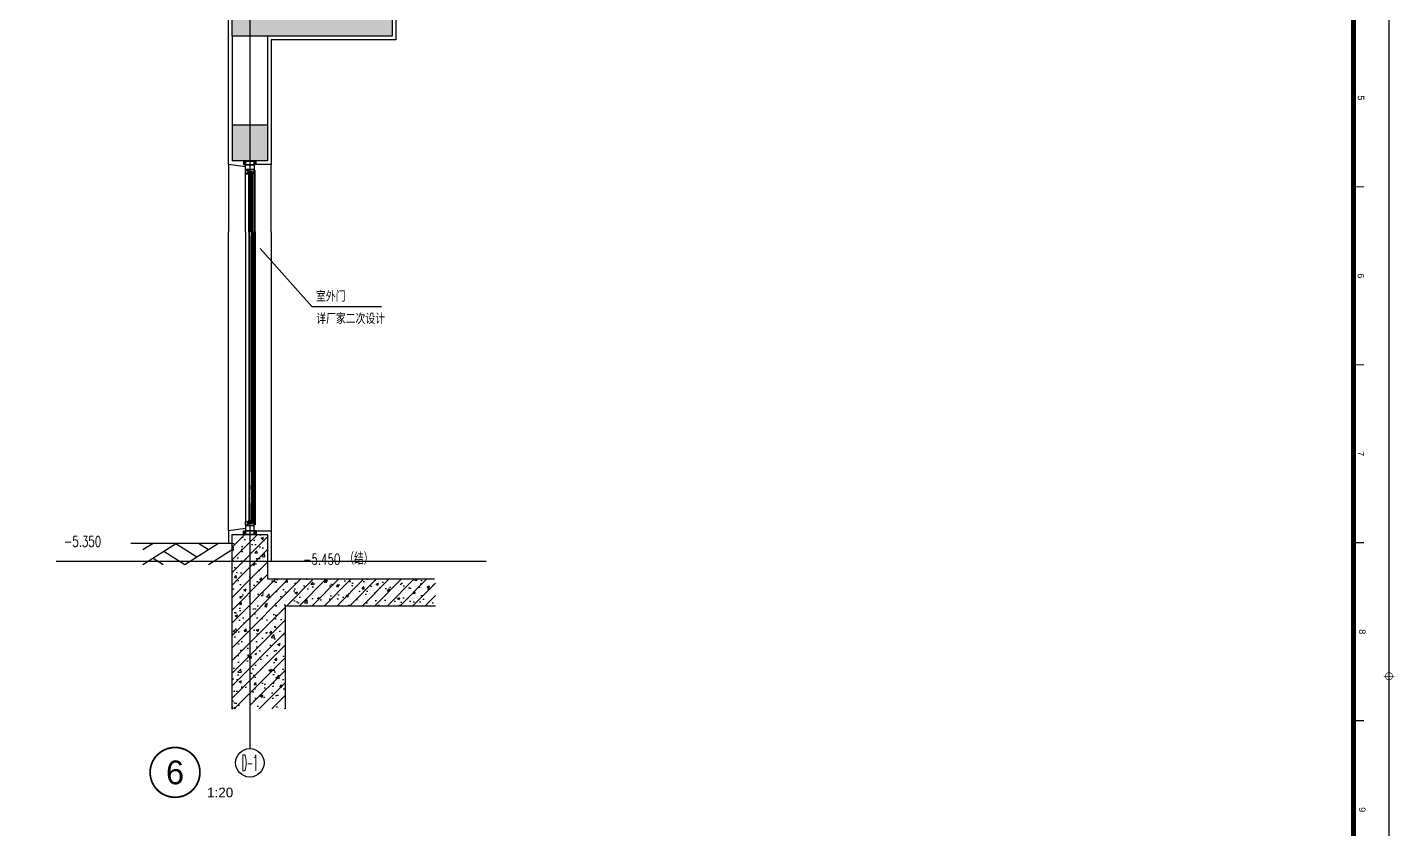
# Model space of a CAD drawing. Extents: x 447078 to 1776277, y 243534 to 519428.
# Drawn here: x 557742 to 565425, y 303553 to 308056 of the extents above; entities that cross this region are included whole.
import ezdxf
from ezdxf.enums import TextEntityAlignment as Align

# ---------------------------------------------------------------- set-up
doc = ezdxf.new("R2010")
doc.units = 0
doc.header["$LTSCALE"] = 1000
doc.header["$MEASUREMENT"] = 0
doc.linetypes.add('$2$CCDID0GLB00001', pattern=[30, 26.5, -1.5, 0.5, -1.5])
for name, color, linetype in [('$2$G-GRID', 1, '$2$CCDID0GLB00001'), ('A-SURF', 6, 'Continuous'), ('A-WALL', 140, 'Continuous'), ('A-WALL-HATH', 8, 'Continuous'), ('AXIS_TEXT', 7, 'Continuous'), ('DIM_IDEN', 3, 'Continuous'), ('G-0-XREF', 2, 'Continuous'), ('G-GRID-DIMS', 123, 'Continuous'), ('G-GRID-IDEN', 103, 'Continuous'), ('PUB_TEXT', 7, 'Continuous'), ('图框CCDI_B0GA1+0.00$0$G-ANNO-TEXT', 33, 'Continuous'), ('图框CCDI_B0GA1+0.00$0$G-BORD', 3, 'Continuous'), ('节点大样$0$ANNO-TEXT', 33, 'Continuous'), ('节点大样$0$ELEV-THIN', 252, 'Continuous')]:
    doc.layers.add(name, color=color, linetype=linetype)
doc.styles.add('_TCH_AXIS', font='COMPLEX', dxfattribs={"bigfont": 'GBCBIG'})
doc.styles.add('_TCH_DIM', font='SIMPLEX', dxfattribs={"bigfont": 'GBCBIG'})
doc.styles.add('C-D_T0G_01', font='')
doc.styles.add('CCDI_T_G01', font='')
doc.styles.add('COMPLEX', font='COMPLEX')
doc.styles.add('图框CCDI_B0GA1+0.00$0$CCDI_T_G01', font='arial.ttf')
doc.styles.add('节点大样$0$CCDI-TOG-02', font='simplex.shx', dxfattribs={"width": 0.8, "bigfont": 'zjdz.shx'})
doc.styles.get('C-D_T0G_01').set_extended_font_data('Arial')
doc.styles.get('CCDI_T_G01').set_extended_font_data('Arial')
pattern_1 = [(45, (1077736.84, 330912.904), (-35.355339, 35.355339), []), (50, (1077736.84, 330912.9), (143.452037, -12.550427), [15, -165]), (355, (1077736.84, 330912.9), (-27.750267, 150.438427), [12, -132]), (100.4514, (1077748.8, 330911.86), (115.701876, 137.88791), [12.74804, -140.228422]), (46.1842, (1077736.84, 330952.9), (213.44821, -33.1038), [22.5, -247.5]), (96.6356, (1077754.63, 330950.15), (186.93254, 194.823574), [19.12206, -210.3426]), (351.1842, (1077736.84, 330952.9), (186.93239, 194.82372), [18, -198]), (21, (1077756.84, 330942.9), (119.38141, -80.523778), [15, -165]), (326, (1077756.84, 330942.9), (48.663066, 145.03001), [12, -132]), (71.4514, (1077766.79, 330936.2), (168.044526, 64.5061), [12.74804, -140.228422]), (37.5, (1077736.84, 330912.904), (2.431971, 66.578771), [0, -130.4, 0, -134, 0, -132.5]), (7.5, (1077736.84, 330912.904), (52.613907, 78.882342), [0, -76.4, 0, -127.4, 0, -50.5]), (327.5, (1077692.24, 330912.904), (106.764487, -4.5109743), [0, -50, 0, -156, 0, -207]), (317.5, (1077672.24, 330912.9), (116.637234, 20.020996), [0, -65, 0, -103.6, 0, -147])]
pattern_2 = [(45, (-636191.8286, -273911.3929), (0.7954951288, -0.7954951288), []), (315, (-636191.8286, -273911.3929), (-0.7954951288, -0.7954951288), [])]
pattern_3 = [(45, (-636191.8286, -273856.9691), (0.7954951288, -0.7954951288), []), (315, (-636191.8286, -273856.9691), (-0.7954951288, -0.7954951288), [])]

# ---------------------------------------------------------------- blocks, each defined once
blk = doc.blocks.new('图框CCDI_B0GA1+0.00$0$MidPoitent')
at = {"const_width": 0.18}
for points in [[(-1.5, 0), (1.5, 0)], [(0, -1.5), (0, 1.5)]]:
    blk.add_lwpolyline(points, dxfattribs=at)
blk.add_lwpolyline([(0, -1, 1), (0, 1, 1), (0, -1, 1)], format="xyb", dxfattribs=at)
blk = doc.blocks.new('图框CCDI_B0GA1+0.00')
at = {"layer": '图框CCDI_B0GA1+0.00$0$G-BORD'}
blk.add_lwpolyline([(0, 59400), (84100, 59400), (84100, 0), (0, 0)], close=True, dxfattribs=at)
at = {"layer": '图框CCDI_B0GA1+0.00$0$G-BORD', "const_width": 140}
blk.add_lwpolyline([(3300, 58400), (83100, 58400), (83100, 1000), (3300, 1000)], close=True, dxfattribs=at)
at = {"layer": '图框CCDI_B0GA1+0.00$0$G-BORD', "const_width": 35}
for points in [[(28300, 58400), (28300, 58700)], [(33300, 58400), (33300, 58700)], [(38300, 58400), (38300, 58700)], [(43300, 58400), (43300, 58700)]]:
    blk.add_lwpolyline(points, dxfattribs=at)
at = {"layer": '图框CCDI_B0GA1+0.00$0$G-BORD', "xscale": 100, "yscale": 100, "zscale": 100}
blk.add_blockref('图框CCDI_B0GA1+0.00$0$MidPoitent', (42050, 59400), dxfattribs=at)
at = {"layer": '图框CCDI_B0GA1+0.00$0$G-ANNO-TEXT', "style": '图框CCDI_B0GA1+0.00$0$CCDI_T_G01'}
for s, p in [('5', (25800, 58613)), ('6', (30800, 58610)), ('7', (35800, 58612)), ('8', (40800, 58650)), ('9', (45800, 58650))]:
    blk.add_text(s, height=180, dxfattribs=at).set_placement(p, align=Align.MIDDLE_CENTER)
blk = doc.blocks.new('_AXISO')
blk.add_circle((0, 0), 0.5)
at = {"layer": 'AXIS_TEXT', "style": 'COMPLEX', "width": 1.041667}
blk.add_attdef('A', text='', height=0.56, dxfattribs=at).set_placement((-0.25, -0.28), (0.25, -0.28), align=Align.FIT)
blk = doc.blocks.new('$LinePat$素土夯实')
at = {"color": 0}
for p, q in [((0, -210), (210, 0)), ((120, -300), (420, 0)), ((420, 0), (608, -188)), ((495, -300), (795, 0)), ((615, 0), (705, -90)), ((315, -105), (502, -293)), ((210, -210), (300, -300)), ((705, -300), (795, -210))]:
    blk.add_line(p, q, dxfattribs=at)

msp = doc.modelspace()

# ---------------------------------------------------------------- hatches: boundary and pattern name
at = {"layer": 'A-WALL-HATH'}
h = msp.add_hatch(dxfattribs=at)
h.set_pattern_fill('钢筋混凝土,_O', color=256, scale=20)
h.set_pattern_definition([(45, (559251.84, 308954.404), (-35.3553, 35.3553), []), (50, (559251.84, 308954.4), (143.452, -12.5504), [15, -165]), (355, (559251.84, 308954.4), (-27.75, 150.4384), [12, -132]), (100.4514, (559263.8, 308953.36), (115.702, 137.888), [12.748, -140.2284]), (46.184, (559251.84, 308994.4), (213.448, -33.104), [22.5, -247.5]), (96.636, (559269.63, 308991.65), (186.933, 194.824), [19.122, -210.343]), (351.184, (559251.84, 308994.4), (186.932, 194.824), [18, -198]), (21, (559271.84, 308984.4), (119.3814, -80.524), [15, -165]), (326, (559271.84, 308984.4), (48.663, 145.03), [12, -132]), (71.4514, (559281.79, 308977.7), (168.0445, 64.506), [12.748, -140.2284]), (37.5, (559251.84, 308954.404), (2.432, 66.5788), [0, -130.4, 0, -134, 0, -132.5]), (7.5, (559251.84, 308954.404), (52.6139, 78.8823), [0, -76.4, 0, -127.4, 0, -50.5]), (327.5, (559207.24, 308954.404), (106.7645, -4.511), [0, -50, 0, -156, 0, -207]), (317.5, (559187.24, 308954.4), (116.6372, 20.021), [0, -65, 0, -103.6, 0, -147])])
h.paths.add_polyline_path([(559792.2, 309055.6), (559092.2, 309055.6), (559092.2, 308905.6), (559692.2, 308905.6), (559692.2, 308105.6), (559092.2, 308105.6), (559092.2, 308005.6), (559792.2, 308005.6)])
h.paths.add_polyline_path([(559092.2, 308105.6), (558992.2, 308105.6), (558992.2, 308005.6), (559092.2, 308005.6)])
h.paths.add_polyline_path([(558992.2, 308105.6), (558942.2, 308105.6), (558892.2, 308105.6), (558892.2, 308005.6), (558992.2, 308005.6)])
h.paths.add_polyline_path([(559092.2, 307505.6), (558992.2, 307505.6), (558992.2, 307305.6), (559092.2, 307305.6)])
h.paths.add_polyline_path([(558992.2, 307505.6), (558892.2, 307505.6), (558892.2, 307305.6), (558992.2, 307305.6)])
h.paths.add_polyline_path([(558892.2, 309055.6), (557892.2, 309055.6), (557892.2, 309505.6), (557792.2, 309505.6), (557792.2, 308905.6), (558892.2, 308905.6), (559092.2, 308905.6), (559092.2, 309605.6), (559192.2, 309605.6), (559192.2, 310155.6), (560047, 310155.6), (560047, 310305.6), (559092.2, 310305.6), (559092.2, 310405.6), (558892.2, 310405.6)])
h.paths.add_polyline_path([(558892.2, 311305.6), (558892.2, 310405.6), (559092.2, 310405.6), (559092.2, 311305.6)])
h = msp.add_hatch(dxfattribs=at)
h.set_pattern_fill('钢筋混凝土', color=256, scale=20)
h.set_pattern_definition(pattern_1)
h.paths.add_polyline_path([(559092.2, 305055.6), (558992.2, 305055.6), (558992.2, 304955.6), (559092.2, 304955.6)])
h.paths.add_polyline_path([(558992.2, 305055.6), (558892.2, 305055.6), (558892.2, 304955.6), (558992.2, 304955.6)])
h.paths.add_polyline_path([(558992.2, 305205.6), (558967.2, 305205.6), (558957.2, 305205.6), (558892.2, 305205.6), (558892.2, 305055.6), (558992.2, 305055.6)])
h.paths.add_polyline_path([(559092.2, 305205.6), (558992.2, 305205.6), (558992.2, 305055.6), (559092.2, 305055.6)])
h = msp.add_hatch(dxfattribs=at)
h.set_pattern_fill('钢筋混凝土', color=256, scale=20)
h.set_pattern_definition(pattern_1)
h.paths.add_polyline_path([(558892.2, 304226.1), (558973.4, 304226.1), (558988.3, 304268.1), (559003.1, 304184.1), (559018.4, 304226.1), (559192.2, 304226.1), (559192.2, 304805.6), (560034.8, 304805.6), (560034.8, 304955.6), (558892.2, 304955.6)])
at = {"layer": '节点大样$0$ELEV-THIN'}
h = msp.add_hatch(dxfattribs=at)
h.set_pattern_fill('ANSI37', color=256, scale=9, angle=90, style=0)
h.set_pattern_definition(pattern_3)
h.paths.add_polyline_path([(558967.2, 307305.6), (558957.2, 307305.6), (558957.2, 307285.6), (558967.2, 307285.6)])
h = msp.add_hatch(dxfattribs=at)
h.set_pattern_fill('ANSI37', color=256, scale=9, angle=90, style=0)
h.set_pattern_definition(pattern_3)
h.paths.add_polyline_path([(559017.2, 307305.6), (559017.2, 307285.6), (559027.2, 307285.6), (559027.2, 307305.6)])
h = msp.add_hatch(dxfattribs=at)
h.set_pattern_fill('ANSI37', color=256, scale=9, angle=90, style=0)
h.set_pattern_definition([(135, (-755433.3342, -280100.9557), (-0.7954951288, -0.7954951288), []), (225, (-755433.3342, -280100.9557), (0.7954951288, -0.7954951288), [])])
edge = h.paths.add_edge_path()
edge.add_line((558982.2, 307233), (558982.2, 307234.8))
edge.add_ellipse((558981.7, 307234.8), major_axis=(0.354, 0.354), ratio=1, start_angle=315, end_angle=328.75416)
edge.add_line((558982.2, 307234.9), (558982.3, 307234.9))
edge.add_ellipse((558982.7, 307235), major_axis=(-0.354, 0.354), ratio=1, start_angle=58.75416, end_angle=135)
edge.add_line((558982.7, 307234.5), (558986.2, 307234.5))
edge.add_ellipse((558986.2, 307235), major_axis=(-0.354, 0.354), ratio=1, start_angle=135, end_angle=225)
edge.add_line((558986.7, 307235), (558986.7, 307233))
edge.add_line((558986.7, 307233), (558982.2, 307233))
edge = h.paths.add_edge_path()
edge.add_ellipse((558981.7, 307233), major_axis=(-0.354, 0.354), ratio=1, start_angle=135, end_angle=225)
edge.add_line((558982.2, 307233), (558982.2, 307233))
edge.add_line((558982.2, 307233), (558986.7, 307233))
edge.add_line((558986.7, 307233), (558986.7, 307229.1))
edge.add_ellipse((558980.5, 307225.3), major_axis=(-5.2, 5.2), ratio=1, start_angle=256.55658, end_angle=305.07798)
h = msp.add_hatch(dxfattribs=at)
h.set_pattern_fill('HEX', color=256, scale=3, angle=-180, style=0)
h.set_pattern_definition([(180, (-755433.3342, -280100.9557), (-2e-16, -0.649519053), [0.375, -0.75]), (300, (-755433.3342, -280100.9557), (0.56250000014, 0.3247595265), [0.375, -0.75]), (240, (-755433.7092, -280100.9557), (0.56250000014, -0.3247595265), [0.375, -0.75])])
edge = h.paths.add_edge_path()
edge.add_line((558982.2, 307235), (558982.2, 307239))
edge.add_ellipse((558982.7, 307239), major_axis=(-0.354, 0.354), ratio=1, start_angle=-45, end_angle=45, ccw=False)
edge.add_line((558982.7, 307239.5), (558986.2, 307239.5))
edge.add_ellipse((558986.2, 307239), major_axis=(0.354, 0.354), ratio=1, start_angle=315, end_angle=405, ccw=False)
edge.add_line((558986.7, 307239), (558986.7, 307235))
edge.add_ellipse((558986.2, 307235), major_axis=(-0.354, 0.354), ratio=1, start_angle=135, end_angle=225, ccw=False)
edge.add_line((558986.2, 307234.5), (558982.7, 307234.5))
edge.add_ellipse((558982.7, 307235), major_axis=(0.354, 0.354), ratio=1, start_angle=135, end_angle=225, ccw=False)
h = msp.add_hatch(dxfattribs=at)
h.set_pattern_fill('ANSI37', color=256, scale=9, angle=90, style=0)
h.set_pattern_definition([(45, (-714249.6931, -280103.9557), (0.7954951288, -0.7954951288), []), (315, (-714249.6931, -280103.9557), (-0.7954951288, -0.7954951288), [])])
h.paths.add_polyline_path([(558992.7, 307236.8), (558992.7, 307243.5), (559001.7, 307243.5), (559001.7, 307236.8)])
h = msp.add_hatch(dxfattribs=at)
h.set_pattern_fill('HEX', color=256, scale=3, angle=-180, style=0)
h.set_pattern_definition([(360, (-714249.6931, -280103.9557), (-1e-17, -0.649519053), [0.375, -0.75]), (240, (-714249.6931, -280103.9557), (-0.56250000014, 0.3247595265), [0.375, -0.75]), (300, (-714249.3181, -280103.9557), (-0.56250000014, -0.3247595265), [0.375, -0.75])])
edge = h.paths.add_edge_path()
edge.add_ellipse((559001.2, 307230.1), major_axis=(-0.0707, 0.0707), ratio=1, start_angle=135, end_angle=225, ccw=False)
edge.add_line((559001.2, 307230), (558993.2, 307230))
edge.add_ellipse((558993.2, 307230.1), major_axis=(-0.0707, 0.0707), ratio=1, start_angle=45, end_angle=135, ccw=False)
edge.add_line((558993.1, 307230.1), (558993.1, 307236.3))
edge.add_ellipse((558993.2, 307236.3), major_axis=(-0.0707, 0.0707), ratio=1, start_angle=-45, end_angle=45, ccw=False)
edge.add_line((558993.2, 307236.4), (559001.2, 307236.4))
edge.add_ellipse((559001.2, 307236.3), major_axis=(0.0707, 0.0707), ratio=1, start_angle=315, end_angle=405, ccw=False)
edge.add_line((559001.3, 307236.3), (559001.3, 307230.1))
h = msp.add_hatch(dxfattribs=at)
h.set_pattern_fill('HEX', color=256, scale=3, angle=-180, style=0)
h.set_pattern_definition([(6e-14, (-720276.2424, -331098.6242), (2e-16, -0.649519053), [0.375, -0.75]), (240, (-720276.2424, -331098.6242), (-0.56250000014, 0.3247595265), [0.375, -0.75]), (300, (-720275.8674, -331098.6242), (-0.56250000014, -0.3247595265), [0.375, -0.75])])
edge = h.paths.add_edge_path()
edge.add_ellipse((559008.2, 307239), major_axis=(-0.354, 0.354), ratio=1, start_angle=-45, end_angle=45)
edge.add_line((559007.7, 307239), (559007.7, 307235))
edge.add_ellipse((559008.2, 307235), major_axis=(-0.354, 0.354), ratio=1, start_angle=45, end_angle=135)
edge.add_line((559008.2, 307234.5), (559013.7, 307234.5))
edge.add_line((559013.7, 307234.5), (559013.7, 307234.7))
edge.add_ellipse((559014.2, 307234.7), major_axis=(0.354, 0.354), ratio=1, start_angle=-45, end_angle=135, ccw=False)
edge.add_line((559014.7, 307234.7), (559014.7, 307234.5))
edge.add_line((559014.7, 307234.5), (559014.8, 307234.5))
edge.add_ellipse((559014.8, 307235), major_axis=(-0.354, 0.354), ratio=1, start_angle=135, end_angle=225)
edge.add_line((559015.3, 307235), (559015.3, 307238.8))
edge.add_line((559015.3, 307238.8), (559014.7, 307238.8))
edge.add_line((559014.7, 307238.8), (559014.7, 307238.1))
edge.add_ellipse((559014.2, 307238.1), major_axis=(-0.354, 0.354), ratio=1, start_angle=45, end_angle=225, ccw=False)
edge.add_line((559013.7, 307238.1), (559013.7, 307239.5))
edge.add_line((559013.7, 307239.5), (559008.2, 307239.5))
h = msp.add_hatch(dxfattribs=at)
h.set_pattern_fill('ANSI37', color=256, scale=9, angle=90, style=0)
h.set_pattern_definition([(135, (-755433.3342, -280155.3795), (-0.7954951288, -0.7954951288), []), (225, (-755433.3342, -280155.3795), (0.7954951288, -0.7954951288), [])])
edge = h.paths.add_edge_path()
edge.add_line((558982.2, 305278.1), (558982.2, 305276.4))
edge.add_ellipse((558981.7, 305276.4), major_axis=(0.354, -0.354), ratio=1, start_angle=31.24584, end_angle=45, ccw=False)
edge.add_line((558982.2, 305276.3), (558982.3, 305276.3))
edge.add_ellipse((558982.7, 305276.2), major_axis=(-0.354, -0.354), ratio=1, start_angle=225, end_angle=301.24584, ccw=False)
edge.add_line((558982.7, 305276.7), (558986.2, 305276.7))
edge.add_ellipse((558986.2, 305276.2), major_axis=(-0.354, -0.354), ratio=1, start_angle=135, end_angle=225, ccw=False)
edge.add_line((558986.7, 305276.2), (558986.7, 305278.1))
edge.add_line((558986.7, 305278.1), (558982.2, 305278.1))
edge = h.paths.add_edge_path()
edge.add_ellipse((558981.7, 305278.2), major_axis=(-0.354, -0.354), ratio=1, start_angle=135, end_angle=225, ccw=False)
edge.add_line((558982.2, 305278.2), (558982.2, 305278.1))
edge.add_line((558982.2, 305278.1), (558986.7, 305278.1))
edge.add_line((558986.7, 305278.1), (558986.7, 305282.1))
edge.add_ellipse((558980.5, 305285.9), major_axis=(-5.2, -5.2), ratio=1, start_angle=54.92202, end_angle=103.44342, ccw=False)
h = msp.add_hatch(dxfattribs=at)
h.set_pattern_fill('HEX', color=256, scale=3, angle=-180, style=0)
h.set_pattern_definition([(180, (-755433.3342, -280155.37946), (-2e-16, -0.649519053), [0.375, -0.75]), (300, (-755433.3342, -280155.37946), (0.56250000014, 0.3247595265), [0.375, -0.75]), (240, (-755433.7092, -280155.37946), (0.56250000014, -0.3247595265), [0.375, -0.75])])
edge = h.paths.add_edge_path()
edge.add_line((558982.2, 305276.2), (558982.2, 305272.2))
edge.add_ellipse((558982.7, 305272.2), major_axis=(-0.354, -0.354), ratio=1, start_angle=315, end_angle=405)
edge.add_line((558982.7, 305271.7), (558986.2, 305271.7))
edge.add_ellipse((558986.2, 305272.2), major_axis=(0.354, -0.354), ratio=1, start_angle=-45, end_angle=45)
edge.add_line((558986.7, 305272.2), (558986.7, 305276.2))
edge.add_ellipse((558986.2, 305276.2), major_axis=(-0.354, -0.354), ratio=1, start_angle=135, end_angle=225)
edge.add_line((558986.2, 305276.7), (558982.7, 305276.7))
edge.add_ellipse((558982.7, 305276.2), major_axis=(0.354, -0.354), ratio=1, start_angle=135, end_angle=225)
h = msp.add_hatch(dxfattribs=at)
h.set_pattern_fill('ANSI37', color=256, scale=9, angle=90, style=0)
h.set_pattern_definition([(45, (-714249.6931, -280158.3795), (0.7954951288, -0.7954951288), []), (315, (-714249.6931, -280158.3795), (-0.7954951288, -0.7954951288), [])])
h.paths.add_polyline_path([(558992.7, 305274.3), (558992.7, 305267.7), (559001.7, 305267.7), (559001.7, 305274.3)])
h = msp.add_hatch(dxfattribs=at)
h.set_pattern_fill('HEX', color=256, scale=3, angle=-180, style=0)
h.set_pattern_definition([(360, (-714249.6931, -280158.37946), (-1e-17, -0.649519053), [0.375, -0.75]), (240, (-714249.6931, -280158.37946), (-0.56250000014, 0.3247595265), [0.375, -0.75]), (300, (-714249.3181, -280158.37946), (-0.56250000014, -0.3247595265), [0.375, -0.75])])
edge = h.paths.add_edge_path()
edge.add_ellipse((559001.2, 305281), major_axis=(-0.0707, -0.0707), ratio=1, start_angle=135, end_angle=225)
edge.add_line((559001.2, 305281.1), (558993.2, 305281.1))
edge.add_ellipse((558993.2, 305281), major_axis=(-0.0707, -0.0707), ratio=1, start_angle=225, end_angle=315)
edge.add_line((558993.1, 305281), (558993.1, 305274.8))
edge.add_ellipse((558993.2, 305274.8), major_axis=(-0.0707, -0.0707), ratio=1, start_angle=315, end_angle=405)
edge.add_line((558993.2, 305274.7), (559001.2, 305274.7))
edge.add_ellipse((559001.2, 305274.8), major_axis=(0.0707, -0.0707), ratio=1, start_angle=-45, end_angle=45)
edge.add_line((559001.3, 305274.8), (559001.3, 305281))
h = msp.add_hatch(dxfattribs=at)
h.set_pattern_fill('HEX', color=256, scale=3, angle=-180, style=0)
h.set_pattern_definition([(6e-14, (-720276.2424, -331153.048), (2e-16, -0.649519053), [0.375, -0.75]), (240, (-720276.2424, -331153.048), (-0.56250000014, 0.3247595265), [0.375, -0.75]), (300, (-720275.8674, -331153.048), (-0.56250000014, -0.3247595265), [0.375, -0.75])])
edge = h.paths.add_edge_path()
edge.add_ellipse((559008.2, 305272.2), major_axis=(-0.354, -0.354), ratio=1, start_angle=315, end_angle=405, ccw=False)
edge.add_line((559007.7, 305272.2), (559007.7, 305276.2))
edge.add_ellipse((559008.2, 305276.2), major_axis=(-0.354, -0.354), ratio=1, start_angle=225, end_angle=315, ccw=False)
edge.add_line((559008.2, 305276.7), (559013.7, 305276.7))
edge.add_line((559013.7, 305276.7), (559013.7, 305276.5))
edge.add_ellipse((559014.2, 305276.5), major_axis=(0.354, -0.354), ratio=1, start_angle=225, end_angle=405)
edge.add_line((559014.7, 305276.5), (559014.7, 305276.7))
edge.add_line((559014.7, 305276.7), (559014.8, 305276.7))
edge.add_ellipse((559014.8, 305276.2), major_axis=(-0.354, -0.354), ratio=1, start_angle=135, end_angle=225, ccw=False)
edge.add_line((559015.3, 305276.2), (559015.3, 305272.4))
edge.add_line((559015.3, 305272.4), (559014.7, 305272.4))
edge.add_line((559014.7, 305272.4), (559014.7, 305273.1))
edge.add_ellipse((559014.2, 305273.1), major_axis=(-0.354, -0.354), ratio=1, start_angle=135, end_angle=315)
edge.add_line((559013.7, 305273.1), (559013.7, 305271.7))
edge.add_line((559013.7, 305271.7), (559008.2, 305271.7))
h = msp.add_hatch(dxfattribs=at)
h.set_pattern_fill('ANSI37', color=256, scale=9, angle=90, style=0)
h.set_pattern_definition(pattern_2)
h.paths.add_polyline_path([(558967.2, 305205.6), (558957.2, 305205.6), (558957.2, 305225.6), (558967.2, 305225.6)])
h = msp.add_hatch(dxfattribs=at)
h.set_pattern_fill('ANSI37', color=256, scale=9, angle=90, style=0)
h.set_pattern_definition(pattern_2)
h.paths.add_polyline_path([(559017.2, 305205.6), (559017.2, 305225.6), (559027.2, 305225.6), (559027.2, 305205.6)])

# ---------------------------------------------------------------- linework, layer by layer
at = {"layer": '$2$G-GRID', "ltscale": 0.05}
for points in [[(558992.2, 311383.3), (558992.2, 304098.9)], [(557903, 305055.6), (560320.5, 305055.6)]]:
    msp.add_lwpolyline(points, dxfattribs=at)
at = {"layer": 'A-SURF'}
for p, q in [((558967.2, 307271.4), (558872.2, 307285.6)), ((559112.2, 307285.6), (559017.2, 307285.6)), ((558967.2, 305239.8), (558872.2, 305225.6)), ((559017.2, 305225.6), (559112.2, 305225.6))]:
    msp.add_line(p, q, dxfattribs=at)
for points in [[(559092.2, 309075.6), (559812.2, 309075.6), (559812.2, 307985.6), (559112.2, 307985.6), (559112.2, 307285.6)], [(558872.2, 307285.6), (558872.2, 308125.6), (558945.2, 308125.6)], [(558872.2, 305225.6), (558872.2, 305155.6)], [(559112.2, 305225.6), (559112.2, 305055.6)], [(558892.2, 305155.6), (558323.8, 305155.6)], [(559092.2, 305055.6), (560034.8, 305055.6)]]:
    msp.add_lwpolyline(points, dxfattribs=at)
at = {"layer": 'A-WALL'}
for p, q in [((559092.2, 307505.6), (558892.2, 307505.6)), ((559092.2, 307305.6), (558892.2, 307305.6))]:
    msp.add_line(p, q, dxfattribs=at)
for points in [[(559092.2, 309055.6), (559792.2, 309055.6), (559792.2, 308005.6), (558892.2, 308005.6), (558892.2, 308105.6), (559692.2, 308105.6), (559692.2, 308905.6), (559092.2, 308905.6)], [(558892.2, 308005.6), (558892.2, 307305.6)], [(559092.2, 308005.6), (559092.2, 307305.6)], [(558892.2, 304955.6), (558892.2, 305055.6), (558892.2, 305205.6), (559092.2, 305205.6), (559092.2, 304955.6)], [(558892.2, 304226.1), (558892.2, 304955.6)], [(559092.2, 304955.6), (560030.7, 304955.6)], [(559192.2, 304226.1), (559192.2, 304805.6), (560034.8, 304805.6)]]:
    msp.add_lwpolyline(points, dxfattribs=at)
at = {"layer": 'DIM_IDEN', "const_width": 10}
msp.add_lwpolyline([(558711.9, 303868.8, 1), (558431.9, 303868.8, 1)], format="xyb", close=True, dxfattribs=at)
at = {"layer": 'G-0-XREF', "ltscale": 5}
for p, q in [((558872.2, 307285.6), (558872.2, 306905.6)), ((559112.2, 306905.6), (559112.2, 307285.6)), ((558872.2, 305225.6), (558872.2, 306905.6)), ((559112.2, 306905.6), (559112.2, 305225.6))]:
    msp.add_line(p, q, dxfattribs=at)
at = {"layer": 'G-GRID-DIMS'}
msp.add_line((558992.2, 304098.9), (558992.2, 304002.6), dxfattribs=at)
at = {"layer": '节点大样$0$ANNO-TEXT'}
msp.add_lwpolyline([(559051.1, 306812.9), (559340.4, 306486.4), (559731.5, 306486.4)], dxfattribs=at)
at = {"layer": '节点大样$0$ELEV-THIN'}
for p, q in [((558967.2, 307263.1), (558967.2, 307305.6)), ((558967.2, 307305.6), (559017.2, 307305.6)), ((558967.2, 307252.1), (558967.2, 307280.6)), ((558968.6, 307304.2), (558968.6, 307284.6)), ((558968.6, 307304.2), (559015.8, 307304.2)), ((558968.6, 307284.6), (559015.8, 307284.6)), ((559015.8, 307284.6), (559015.8, 307304.2)), ((559017.2, 307305.6), (559017.2, 307233.1)), ((559017.2, 307280.6), (559017.2, 307233.1)), ((558969, 307252.1), (558967.2, 307252.1)), ((558967.7, 306905.6), (558967.7, 307232.5)), ((558969.8, 307252.8), (558969, 307252.1)), ((558969.4, 307254.8), (558969.9, 307253.8)), ((559014.9, 307255.6), (558969.8, 307255.6)), ((558987.7, 307244.5), (558986.7, 307243.5)), ((558986.7, 306905.6), (558986.7, 307243.5)), ((558987.7, 306905.6), (558987.7, 307244.5)), ((558991.7, 307244.5), (558987.7, 307244.5)), ((558991.7, 307244.5), (558991.7, 306905.6)), ((558992.7, 307243.5), (558992.7, 306905.6)), ((559001.7, 307243.5), (558992.7, 307243.5)), ((559002.7, 307244.5), (559001.7, 307243.5)), ((559001.7, 306905.6), (559001.7, 307243.5)), ((559002.7, 307244.5), (559002.7, 306905.6)), ((559006.7, 307244.5), (559002.7, 307244.5)), ((559006.7, 306905.6), (559006.7, 307244.5)), ((559007.7, 307243.5), (559006.7, 307244.5)), ((559007.7, 307243.5), (559007.7, 306905.6)), ((559012.8, 307253), (559015.1, 307254)), ((559015.3, 307252.1), (559013, 307252.1)), ((559013.7, 307237.9), (559013.7, 307239.2)), ((559013.7, 307233.1), (559013.7, 307234.5)), ((559014.2, 307239.7), (559015.6, 307239.7)), ((559016.7, 307232.6), (559014.2, 307232.6)), ((559015.9, 307238.5), (559014.7, 307238.5)), ((559014.7, 307238.5), (559014.7, 307237.9)), ((559014.7, 307234.5), (559014.7, 307233.8)), ((559014.7, 307233.8), (559015.9, 307233.8)), ((559015.4, 307254.4), (559015.4, 307255.1)), ((559015.8, 307239.9), (559015.8, 307251.6)), ((559015.9, 307233.8), (559015.9, 307238.5)), ((559017.2, 307251.6), (559017.2, 306905.6)), ((559022.2, 307251.6), (559017.2, 307251.6)), ((559022.2, 306905.6), (559022.2, 307251.6)), ((558967.7, 306905.6), (558967.7, 305278.7)), ((558986.7, 306905.6), (558986.7, 305267.7)), ((558987.7, 306905.6), (558987.7, 305266.7)), ((558991.7, 305266.7), (558991.7, 306905.6)), ((558992.7, 305267.7), (558992.7, 306905.6)), ((559001.7, 306905.6), (559001.7, 305267.7)), ((559002.7, 305266.7), (559002.7, 306905.6)), ((559006.7, 306905.6), (559006.7, 305266.7)), ((559007.7, 305267.7), (559007.7, 306905.6)), ((559017.2, 305259.6), (559017.2, 306905.6)), ((559022.2, 306905.6), (559022.2, 305259.6)), ((558987.7, 305266.7), (558986.7, 305267.7)), ((558991.7, 305266.7), (558987.7, 305266.7)), ((559001.7, 305267.7), (558992.7, 305267.7)), ((559002.7, 305266.7), (559001.7, 305267.7)), ((559006.7, 305266.7), (559002.7, 305266.7)), ((559007.7, 305267.7), (559006.7, 305266.7)), ((559013.7, 305278.1), (559013.7, 305276.7)), ((559013.7, 305273.3), (559013.7, 305271.9)), ((559016.7, 305278.6), (559014.2, 305278.6)), ((559014.2, 305271.4), (559015.6, 305271.4)), ((559014.7, 305276.7), (559014.7, 305277.4)), ((559014.7, 305277.4), (559015.9, 305277.4)), ((559014.7, 305272.6), (559014.7, 305273.3)), ((559015.9, 305272.6), (559014.7, 305272.6)), ((559015.8, 305271.2), (559015.8, 305259.6)), ((559015.9, 305277.4), (559015.9, 305272.6)), ((559017.2, 305230.6), (559017.2, 305278.1)), ((559017.2, 305205.6), (559017.2, 305278.1)), ((558969, 305259.1), (558967.2, 305259.1)), ((558967.2, 305259.1), (558967.2, 305230.6)), ((558967.2, 305248.1), (558967.2, 305205.6)), ((558967.2, 305205.6), (559017.2, 305205.6)), ((558968.6, 305207), (558968.6, 305226.6)), ((558968.6, 305226.6), (559015.8, 305226.6)), ((558968.6, 305207), (559015.8, 305207)), ((558969.8, 305258.3), (558969, 305259.1)), ((558969.4, 305256.3), (558969.9, 305257.3)), ((559014.9, 305255.6), (558969.8, 305255.6)), ((559012.8, 305258.1), (559015.1, 305257.2)), ((559015.3, 305259.1), (559013, 305259.1)), ((559015.4, 305256.7), (559015.4, 305256.1)), ((559015.8, 305226.6), (559015.8, 305207)), ((559022.2, 305259.6), (559017.2, 305259.6))]:
    msp.add_line(p, q, dxfattribs=at)
for points in [[(558967.2, 307305.6), (558957.2, 307305.6), (558957.2, 307285.6), (558967.2, 307285.6)], [(559027.2, 307305.6), (559015.9, 307305.6)], [(559027.2, 307285.6), (559017.2, 307285.6)], [(559027.2, 307285.6), (559027.2, 307305.6)], [(558992.7, 307243.5), (558991.7, 307244.5)], [(558992.7, 305267.7), (558991.7, 305266.7)], [(558967.2, 305205.6), (558957.2, 305205.6), (558957.2, 305225.6), (558967.2, 305225.6)], [(559027.2, 305205.6), (559015.9, 305205.6)], [(559027.2, 305225.6), (559017.2, 305225.6)], [(559027.2, 305225.6), (559027.2, 305205.6)]]:
    msp.add_lwpolyline(points, dxfattribs=at)
for points in [[(558968.6, 307283.2), (559015.8, 307283.2), (559015.8, 307257.5, -0.414214), (559015.3, 307257), (558969.1, 307257, -0.414214), (558968.6, 307257.5)], [(558982.2, 307233.8, 0.414214), (558982, 307234), (558981.9, 307234, -0.556743), (558981.8, 307234.3), (558982.2, 307235.2, 0.556743), (558982, 307235.5), (558981.9, 307235.5, -0.556743), (558981.8, 307235.8), (558982.2, 307236.7, 0.556743), (558982, 307237), (558981.9, 307237, -0.556743), (558981.8, 307237.3), (558982.2, 307238.2, 0.556743), (558982, 307238.5), (558981.9, 307238.5, -0.556743), (558981.8, 307238.8), (558982.2, 307239.7, 0.556743), (558982, 307240), (558981.9, 307240, -0.556743), (558981.8, 307240.3), (558982.2, 307241.2, 0.556743), (558982, 307241.5), (558981.9, 307241.5, -0.414214), (558981.7, 307241.7), (558981.7, 307252.7, -0.388879), (558982.2, 307253.2), (558998.9, 307254.6, -0.169586), (558999.2, 307254.5, 1.408437), (558999.5, 307255.7), (558982.1, 307254.2, 0.388879), (558980.7, 307252.7), (558980.7, 307234.1, -0.414214), (558980.2, 307233.6), (558968.8, 307233.6, -0.414214), (558968.3, 307234.1), (558968.3, 307250.9, -0.414214), (558968.8, 307251.4), (558969.1, 307251.4, 0.198912), (558969.5, 307251.6), (558971.1, 307253.2, 0.339454), (558971.3, 307254.4), (558970.7, 307255.3, 0.267949), (558970.3, 307255.5, 0.57735), (558969.8, 307254.7), (558970.1, 307254.2, -0.339454), (558970.1, 307253.6), (558969.2, 307252.8, -0.244698), (558968.8, 307252.7), (558967.8, 307252.8, 0.466308), (558967.2, 307252.3), (558967.2, 307233, 0.414214), (558967.7, 307232.5), (558981.7, 307232.5, 0.414214), (558982.2, 307233)], [(558982.7, 307239.5), (558986.2, 307239.5, -0.414214), (558986.7, 307239), (558986.7, 307235, -0.414214), (558986.2, 307234.5), (558982.7, 307234.5, -0.414214), (558982.2, 307235), (558982.2, 307239, -0.414214)], [(558993.2, 307229.6, -0.414214), (558992.7, 307230.1), (558992.7, 307236.3, -0.414214), (558993.2, 307236.8), (559001.2, 307236.8, -0.414214), (559001.7, 307236.3), (559001.7, 307230.1, -0.414214), (559001.2, 307229.6)], [(558993.2, 307230, -0.414214), (558993.1, 307230.1), (558993.1, 307236.3, -0.414214), (558993.2, 307236.4), (559001.2, 307236.4, -0.414214), (559001.3, 307236.3), (559001.3, 307230.1, -0.414214), (559001.2, 307230)], [(559014.8, 307239.5), (559008.2, 307239.5, 0.414214), (559007.7, 307239), (559007.7, 307235, 0.414214), (559008.2, 307234.5), (559014.8, 307234.5, 0.414214), (559015.3, 307235), (559015.3, 307239, 0.414214)], [(558982.2, 305277.4, -0.414214), (558982, 305277.2), (558981.9, 305277.2, 0.556743), (558981.8, 305276.9), (558982.2, 305275.9, -0.556743), (558982, 305275.7), (558981.9, 305275.7, 0.556743), (558981.8, 305275.4), (558982.2, 305274.4, -0.556743), (558982, 305274.2), (558981.9, 305274.2, 0.556743), (558981.8, 305273.9), (558982.2, 305272.9, -0.556743), (558982, 305272.7), (558981.9, 305272.7, 0.556743), (558981.8, 305272.4), (558982.2, 305271.4, -0.556743), (558982, 305271.2), (558981.9, 305271.2, 0.556743), (558981.8, 305270.9), (558982.2, 305269.9, -0.556743), (558982, 305269.7), (558981.9, 305269.7, 0.414214), (558981.7, 305269.5), (558981.7, 305258.5, 0.388879), (558982.2, 305258), (558998.9, 305256.5, 0.169586), (558999.2, 305256.6, -1.408437), (558999.5, 305255.4), (558982.1, 305257, -0.388879), (558980.7, 305258.5), (558980.7, 305277.1, 0.414214), (558980.2, 305277.6), (558968.8, 305277.6, 0.414214), (558968.3, 305277.1), (558968.3, 305260.2, 0.414214), (558968.8, 305259.7), (558969.1, 305259.7, -0.198912), (558969.5, 305259.6), (558971.1, 305258, -0.339454), (558971.3, 305256.8), (558970.7, 305255.9, -0.267949), (558970.3, 305255.6, -0.57735), (558969.8, 305256.4), (558970.1, 305256.9, 0.339454), (558970.1, 305257.5), (558969.2, 305258.4, 0.244698), (558968.8, 305258.5), (558967.8, 305258.3, -0.466308), (558967.2, 305258.8), (558967.2, 305278.2, -0.414214), (558967.7, 305278.7), (558981.7, 305278.7, -0.414214), (558982.2, 305278.2)], [(558982.7, 305271.7), (558986.2, 305271.7, 0.414214), (558986.7, 305272.2), (558986.7, 305276.2, 0.414214), (558986.2, 305276.7), (558982.7, 305276.7, 0.414214), (558982.2, 305276.2), (558982.2, 305272.2, 0.414214)], [(558993.2, 305281.5, 0.414214), (558992.7, 305281), (558992.7, 305274.8, 0.414214), (558993.2, 305274.3), (559001.2, 305274.3, 0.414214), (559001.7, 305274.8), (559001.7, 305281, 0.414214), (559001.2, 305281.5)], [(558993.2, 305281.1, 0.414214), (558993.1, 305281), (558993.1, 305274.8, 0.414214), (558993.2, 305274.7), (559001.2, 305274.7, 0.414214), (559001.3, 305274.8), (559001.3, 305281, 0.414214), (559001.2, 305281.1)], [(559014.8, 305271.7), (559008.2, 305271.7, -0.414214), (559007.7, 305272.2), (559007.7, 305276.2, -0.414214), (559008.2, 305276.7), (559014.8, 305276.7, -0.414214), (559015.3, 305276.2), (559015.3, 305272.2, -0.414214)], [(558968.6, 305228), (559015.8, 305228), (559015.8, 305253.7, 0.414214), (559015.3, 305254.2), (558969.1, 305254.2, 0.414214), (558968.6, 305253.7)]]:
    msp.add_lwpolyline(points, format="xyb", close=True, dxfattribs=at)
for centre, radius, start, end in [((558969.8, 307255.1), 0.5, 90, 210), ((558969.2, 307253.4), 0.8, 315, 30), ((558980.5, 307225.3), 7.35, 31.55658, 80.07798), ((558742.9, 307720.2), 557.9, 298.33923, 299.15565), ((559013, 307252.6), 0.49, 111.80141, 270), ((559014.2, 307239.2), 0.5, 90, 180), ((559014.2, 307237.9), 0.5, 180, 0), ((559014.2, 307234.5), 0.5, 0, 180), ((559014.2, 307233.1), 0.5, 180, 270), ((559014.9, 307255.1), 0.5, 0, 90), ((559014.9, 307254.4), 0.5, 291.80141, 0), ((559015.3, 307251.6), 0.5, 0, 90), ((559015.6, 307239.9), 0.2, 270, 0), ((559016.7, 307233.1), 0.5, 270, 0), ((558980.5, 305285.9), 7.35, 279.92202, 328.44342), ((558742.9, 304791), 557.9, 60.84435, 61.66077), ((559014.2, 305278.1), 0.5, 90, 180), ((559014.2, 305276.7), 0.5, 180, 0), ((559014.2, 305273.3), 0.5, 0, 180), ((559014.2, 305271.9), 0.5, 180, 270), ((559015.6, 305271.2), 0.2, 0, 90), ((559016.7, 305278.1), 0.5, 0, 90), ((558969.8, 305256.1), 0.5, 150, 270), ((558969.2, 305257.7), 0.8, 330, 45), ((559013, 305258.6), 0.49, 90, 248.19859), ((559014.9, 305256.1), 0.5, 270, 0), ((559014.9, 305256.7), 0.5, 360, 68.19859), ((559015.3, 305259.6), 0.5, 270, 0)]:
    msp.add_arc(centre, radius, start, end, dxfattribs=at)

# ---------------------------------------------------------------- block references
at = {"layer": 'A-WALL-HATH', "xscale": 0.6298345553427366, "yscale": 0.4, "zscale": 0.4, "rotation": 180}
msp.add_blockref('$LinePat$素土夯实', (558892.2, 305035.6), dxfattribs=at)
at = {"layer": 'G-0-XREF', "xscale": 0.2, "yscale": 0.2, "zscale": 0.2, "rotation": 270}
msp.add_blockref('图框CCDI_B0GA1+0.00', (553513.7, 312819.2), dxfattribs=at)
at = {"layer": 'G-GRID-DIMS'}
ref = msp.add_blockref('_AXISO', (558992.2, 303922.6), dxfattribs=dict(at, xscale=160, yscale=160, zscale=160))
ref.add_attrib('A', 'D-1', dxfattribs={"layer": 'G-GRID-IDEN', "height": 90.51, "style": '_TCH_AXIS', "width": 0.368421}).set_placement((558947, 303877.4), (559037.5, 303877.4), align=Align.FIT)

# ---------------------------------------------------------------- texts
at = {"layer": 'PUB_TEXT', "style": '_TCH_DIM', "width": 0.705882}
for s, p in [('-5.350', (557948, 305136.6)), ('-5.450', (559292, 305036.6))]:
    msp.add_text(s, height=59.5, dxfattribs=at).set_placement(p)
at = {"layer": 'PUB_TEXT'}
for s, height, style, p in [('（结）', 67.52, '_TCH_DIM', (559524, 305036.6)), ('1:20', 54.12, 'CCDI_T_G01', (558751.9, 303728.8))]:
    msp.add_text(s, height=height, dxfattribs=dict(at, style=style)).set_placement(p)
at = {"layer": 'PUB_TEXT', "style": 'C-D_T0G_01', "width": 0.979292}
msp.add_text('6', height=133.7, dxfattribs=at).set_placement((558521.1, 303802), (558622.8, 303802), align=Align.FIT)
at = {"layer": '节点大样$0$ANNO-TEXT', "style": '节点大样$0$CCDI-TOG-02', "width": 0.8}
for s, p in [('室外门', (559364.1, 306513.9, 0)), ('详厂家二次设计', (559365.5, 306388.7, 0))]:
    msp.add_text(s, height=60, dxfattribs=at).set_placement(p)

doc.saveas('drawing.dxf')
